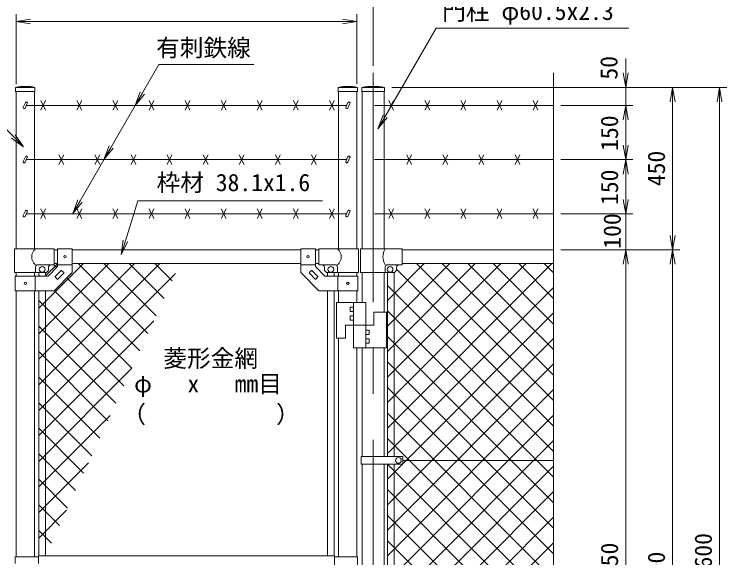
# Model space of a CAD drawing. Units: millimetres, scale not verified. Extents: x -4200 to 4200, y -2970 to 2970.
# Drawn here: x -2539 to -564, y 259 to 1764 of the extents above; entities that cross this region are included whole.
import ezdxf
from ezdxf.enums import TextEntityAlignment as Align

# ---------------------------------------------------------------- set-up
doc = ezdxf.new("R2010")
doc.units = ezdxf.units.MM
doc.header["$LTSCALE"] = 20
doc.linetypes.add('USER1', pattern=[50.8, 31.75, -6.35, 6.35, -6.35])
for name, color, linetype, lineweight in [('0-0_D-STR-TXT', 7, 'Continuous', 9), ('0-4_D-BMK', 2, 'USER1', 13), ('0-5_D-STR1', 1, 'Continuous', 18), ('0-8_D-STR3', 3, 'Continuous', 13), ('0-9_D-STR-DIM', 7, 'Continuous', 9), ('0-A_0', 7, 'Continuous', 9), ('0-B_D-STR2', 7, 'Continuous', 9)]:
    doc.layers.add(name, color=color, linetype=linetype, lineweight=lineweight)
doc.styles.add('ＭＳ ゴシック', font='')
doc.styles.get('ＭＳ ゴシック').set_extended_font_data('MS Gothic')

# ---------------------------------------------------------------- blocks, each defined once
blk = doc.blocks.new('_Open')
at = {"layer": '0-A_0'}
blk.add_line((-20, 3.33), (0, 0), dxfattribs=at)
blk.add_lwpolyline([(-20, -3.33), (0, 0), (-20, 0)], dxfattribs=at)
blk = doc.blocks.new('MLeader8')
at = {"layer": '0-0_D-STR-TXT'}
blk.add_line((-2350.87, 1243.48), (-2376.64, 1212.17), dxfattribs=at)
for points in [[(-2356.64, 1246.81), (-2138.31, 1624.98), (-1882.1, 1624.98), (-1874.9, 1624.98)], [(-2362.42, 1250.14), (-2376.64, 1212.17), (-2356.64, 1246.81)]]:
    blk.add_lwpolyline(points, dxfattribs=at)
blk = doc.blocks.new('MLeader9')
at = {"layer": '0-0_D-STR-TXT'}
blk.add_line((-2536.78, 1430.15), (-2513.21, 1397.16), dxfattribs=at)
for points in [[(-2541.49, 1425.44), (-2766.16, 1650.11), (-3288.23, 1650.11), (-3295.43, 1650.11)], [(-2546.21, 1420.73), (-2513.21, 1397.16), (-2541.49, 1425.44)]]:
    blk.add_lwpolyline(points, dxfattribs=at)
blk = doc.blocks.new('MLeader10')
at = {"layer": '0-0_D-STR-TXT'}
blk.add_line((-1505.31, 1477.62), (-1531.08, 1446.31), dxfattribs=at)
for points in [[(-1511.08, 1480.95), (-1369.94, 1725.42), (-842.86, 1725.42), (-835.66, 1725.42)], [(-1516.85, 1484.28), (-1531.08, 1446.31), (-1511.08, 1480.95)]]:
    blk.add_lwpolyline(points, dxfattribs=at)

msp = doc.modelspace()

# ---------------------------------------------------------------- linework, layer by layer
at = {"layer": '0-0_D-STR-TXT'}
msp.add_lwpolyline([(-1684.26, 1247.04), (-2196.32, 1247.04), (-2241.68, 1100.08)], dxfattribs=at)
at = {"layer": '0-4_D-BMK'}
msp.add_line((-1544.32, 1601.52), (-1544.32, -1068.63), dxfattribs=at)
at = {"layer": '0-5_D-STR1'}
for p, q in [((-2482.07, 1561.37), (-2535.27, 1561.37)), ((-2535.27, 1550.37), (-2535.27, 1561.37)), ((-2482.07, 1550.37), (-2482.07, 1561.37)), ((-1641.07, 1561.37), (-1587.87, 1561.37)), ((-1641.07, 1550.37), (-1641.07, 1561.37)), ((-1587.87, 1550.37), (-1587.87, 1561.37)), ((-1512.87, 1561.37), (-1575.77, 1561.37)), ((-1575.77, 1561.37), (-1575.77, 1550.37)), ((-1512.87, 1550.37), (-1512.87, 1561.37)), ((-2482.07, 1550.37), (-2535.27, 1550.37)), ((-2534.07, 1550.37), (-2534.07, 1114.37)), ((-2483.27, 1550.37), (-2483.27, 1114.37)), ((-1641.07, 1550.37), (-1587.87, 1550.37)), ((-1639.87, 1550.37), (-1639.87, 1114.37)), ((-1589.07, 1550.37), (-1589.07, 1114.37)), ((-1512.87, 1550.37), (-1575.77, 1550.37)), ((-1574.57, 1550.37), (-1574.57, 1114.37)), ((-1514.07, 1550.37), (-1514.07, 1114.37)), ((-2428.67, 1111.37), (-2418.67, 1111.37)), ((-2378.67, 1111.37), (-1744.47, 1111.37)), ((-1704.47, 1111.37), (-1694.47, 1111.37)), ((-1464.32, 1111.37), (-1044.32, 1111.37)), ((-2428.67, 1073.37), (-2418.67, 1073.37)), ((-2378.67, 1073.37), (-1744.47, 1073.37)), ((-1704.47, 1073.37), (-1694.47, 1073.37)), ((-1464.32, 1073.37), (-1044.32, 1073.37)), ((-2534.07, 1048.37), (-2534.07, 1038.37)), ((-2483.27, 1048.37), (-2483.27, 1038.37)), ((-1639.87, 1048.37), (-1639.87, 1038.37)), ((-1589.07, 1048.37), (-1589.07, 1038.37)), ((-1574.57, 1048.37), (-1574.57, 965.87)), ((-1514.07, 1048.37), (-1514.07, 938.87)), ((-2534.07, 998.37), (-2534.07, 261.37)), ((-2483.27, 998.37), (-2483.27, 261.37)), ((-1639.87, 998.37), (-1639.87, 965.87)), ((-1589.07, 998.37), (-1589.07, 965.87)), ((-1639.87, 866.87), (-1639.87, 261.37)), ((-1589.07, 839.87), (-1589.07, 261.37)), ((-1574.57, 839.87), (-1574.57, 538.87)), ((-1514.07, 839.87), (-1514.07, 538.87)), ((-1574.57, 517.87), (-1574.57, -45.13)), ((-1514.07, 517.87), (-1514.07, -45.13))]:
    msp.add_line(p, q, dxfattribs=at)
for centre, radius, start, end in [((-2508.67, 1444.94), 119.43, 77.13052, 102.86948), ((-1614.47, 1444.94), 119.43, 77.13052, 102.86948), ((-1544.32, 1398.02), 166.35, 79.10214, 100.89786)]:
    msp.add_arc(centre, radius, start, end, dxfattribs=at)
at = {"layer": '0-8_D-STR3'}
for p, q in [((-2465.38, 1524.78), (-2451.96, 1497.95)), ((-2465.38, 1497.95), (-2451.96, 1524.78)), ((-2365.38, 1524.78), (-2351.96, 1497.95)), ((-2365.38, 1497.95), (-2351.96, 1524.78)), ((-2265.38, 1524.78), (-2251.96, 1497.95)), ((-2265.38, 1497.95), (-2251.96, 1524.78)), ((-2165.38, 1524.78), (-2151.96, 1497.95)), ((-2165.38, 1497.95), (-2151.96, 1524.78)), ((-2065.38, 1524.78), (-2051.96, 1497.95)), ((-2065.38, 1497.95), (-2051.96, 1524.78)), ((-1965.38, 1524.78), (-1951.96, 1497.95)), ((-1965.38, 1497.95), (-1951.96, 1524.78)), ((-1865.38, 1524.78), (-1851.96, 1497.95)), ((-1865.38, 1497.95), (-1851.96, 1524.78)), ((-1765.38, 1524.78), (-1751.96, 1497.95)), ((-1765.38, 1497.95), (-1751.96, 1524.78)), ((-1665.38, 1524.78), (-1651.96, 1497.95)), ((-1665.38, 1497.95), (-1651.96, 1524.78)), ((-1501.03, 1524.78), (-1487.61, 1497.95)), ((-1501.03, 1497.95), (-1487.61, 1524.78)), ((-1401.03, 1524.78), (-1387.61, 1497.95)), ((-1401.03, 1497.95), (-1387.61, 1524.78)), ((-1301.03, 1524.78), (-1287.61, 1497.95)), ((-1301.03, 1497.95), (-1287.61, 1524.78)), ((-1201.03, 1524.78), (-1187.61, 1497.95)), ((-1201.03, 1497.95), (-1187.61, 1524.78)), ((-1101.03, 1524.78), (-1087.61, 1497.95)), ((-1101.03, 1497.95), (-1087.61, 1524.78)), ((-2508.24, 1519.4), (-2514.19, 1506.64)), ((-2502.8, 1516.86), (-2508.75, 1504.1)), ((-1617.78, 1511.37), (-2505.36, 1511.37)), ((-1614.04, 1519.4), (-1619.99, 1506.64)), ((-1608.6, 1516.86), (-1614.55, 1504.1)), ((-1044.32, 1511.37), (-1541.01, 1511.37)), ((-2508.24, 1369.4), (-2514.19, 1356.64)), ((-2502.8, 1366.86), (-2508.75, 1354.1)), ((-2415.38, 1374.78), (-2401.96, 1347.95)), ((-2415.38, 1347.95), (-2401.96, 1374.78)), ((-2315.38, 1374.78), (-2301.96, 1347.95)), ((-2315.38, 1347.95), (-2301.96, 1374.78)), ((-2215.38, 1374.78), (-2201.96, 1347.95)), ((-2215.38, 1347.95), (-2201.96, 1374.78)), ((-2115.38, 1374.78), (-2101.96, 1347.95)), ((-2115.38, 1347.95), (-2101.96, 1374.78)), ((-2015.38, 1374.78), (-2001.96, 1347.95)), ((-2015.38, 1347.95), (-2001.96, 1374.78)), ((-1915.38, 1374.78), (-1901.96, 1347.95)), ((-1915.38, 1347.95), (-1901.96, 1374.78)), ((-1815.38, 1374.78), (-1801.96, 1347.95)), ((-1815.38, 1347.95), (-1801.96, 1374.78)), ((-1715.38, 1374.78), (-1701.96, 1347.95)), ((-1715.38, 1347.95), (-1701.96, 1374.78)), ((-1614.04, 1369.4), (-1619.99, 1356.64)), ((-1608.6, 1366.86), (-1614.55, 1354.1)), ((-1451.03, 1374.78), (-1437.61, 1347.95)), ((-1451.03, 1347.95), (-1437.61, 1374.78)), ((-1351.03, 1374.78), (-1337.61, 1347.95)), ((-1351.03, 1347.95), (-1337.61, 1374.78)), ((-1251.03, 1374.78), (-1237.61, 1347.95)), ((-1251.03, 1347.95), (-1237.61, 1374.78)), ((-1151.03, 1374.78), (-1137.61, 1347.95)), ((-1151.03, 1347.95), (-1137.61, 1374.78)), ((-1617.78, 1361.37), (-2505.36, 1361.37)), ((-1044.32, 1361.37), (-1541.01, 1361.37)), ((-2465.38, 1224.78), (-2451.96, 1197.95)), ((-2465.38, 1197.95), (-2451.96, 1224.78)), ((-2365.38, 1224.78), (-2351.96, 1197.95)), ((-2365.38, 1197.95), (-2351.96, 1224.78)), ((-2265.38, 1224.78), (-2251.96, 1197.95)), ((-2265.38, 1197.95), (-2251.96, 1224.78)), ((-2165.38, 1224.78), (-2151.96, 1197.95)), ((-2165.38, 1197.95), (-2151.96, 1224.78)), ((-2065.38, 1224.78), (-2051.96, 1197.95)), ((-2065.38, 1197.95), (-2051.96, 1224.78)), ((-1965.38, 1224.78), (-1951.96, 1197.95)), ((-1965.38, 1197.95), (-1951.96, 1224.78)), ((-1865.38, 1224.78), (-1851.96, 1197.95)), ((-1865.38, 1197.95), (-1851.96, 1224.78)), ((-1765.38, 1224.78), (-1751.96, 1197.95)), ((-1765.38, 1197.95), (-1751.96, 1224.78)), ((-1665.38, 1224.78), (-1651.96, 1197.95)), ((-1665.38, 1197.95), (-1651.96, 1224.78)), ((-1501.03, 1224.78), (-1487.61, 1197.95)), ((-1501.03, 1197.95), (-1487.61, 1224.78)), ((-1401.03, 1224.78), (-1387.61, 1197.95)), ((-1401.03, 1197.95), (-1387.61, 1224.78)), ((-1301.03, 1224.78), (-1287.61, 1197.95)), ((-1301.03, 1197.95), (-1287.61, 1224.78)), ((-1201.03, 1224.78), (-1187.61, 1197.95)), ((-1201.03, 1197.95), (-1187.61, 1224.78)), ((-1101.03, 1224.78), (-1087.61, 1197.95)), ((-1101.03, 1197.95), (-1087.61, 1224.78)), ((-2508.24, 1219.4), (-2514.19, 1206.64)), ((-2502.8, 1216.86), (-2508.75, 1204.1)), ((-1617.78, 1211.37), (-2505.36, 1211.37)), ((-1614.04, 1219.4), (-1619.99, 1206.64)), ((-1608.6, 1216.86), (-1614.55, 1204.1)), ((-1044.32, 1211.37), (-1541.01, 1211.37)), ((-2428.67, 1114.37), (-2538.62, 1114.37)), ((-2538.62, 1114.37), (-2538.62, 1048.37)), ((-2428.67, 1070.37), (-2428.67, 1114.37)), ((-2418.67, 1114.62), (-2418.67, 1064.94)), ((-2418.67, 1114.62), (-2378.67, 1114.62)), ((-2378.67, 1114.62), (-2378.67, 1048.37)), ((-1744.47, 1114.62), (-1744.47, 1048.37)), ((-1704.47, 1114.62), (-1744.47, 1114.62)), ((-1704.47, 1114.62), (-1704.47, 1064.94)), ((-1694.47, 1114.37), (-1584.52, 1114.37)), ((-1694.47, 1070.37), (-1694.47, 1114.37)), ((-1584.52, 1114.37), (-1584.52, 1048.37)), ((-1579.02, 1114.37), (-1464.32, 1114.37)), ((-1579.02, 1048.37), (-1579.02, 1114.37)), ((-1464.32, 1070.37), (-1464.32, 1114.37)), ((-2428.67, 1070.37), (-2473.12, 1070.37)), ((-2418.67, 1070.12), (-2378.67, 1070.12)), ((-1704.47, 1070.12), (-1744.47, 1070.12)), ((-1694.47, 1070.37), (-1650.02, 1070.37)), ((-1503.92, 1070.37), (-1464.32, 1070.37)), ((-2538.62, 1048.37), (-2453.67, 1048.37)), ((-2480.12, 1048.37), (-2480.12, 1063.37)), ((-2471.17, 1048.37), (-2471.17, 1038.37)), ((-2452.17, 1048.37), (-2452.17, 1038.37)), ((-2445.24, 1038.37), (-2418.67, 1064.94)), ((-2443.67, 1058.37), (-2443.67, 1063.37)), ((-2425.34, 1037.77), (-2409.08, 1054.03)), ((-2418.27, 1030.7), (-2402, 1046.96)), ((-2407.66, 1054.03), (-2402, 1048.38)), ((-1715.48, 1054.03), (-1721.14, 1048.38)), ((-1704.88, 1030.7), (-1721.14, 1046.96)), ((-1697.8, 1037.77), (-1714.07, 1054.03)), ((-1677.9, 1038.37), (-1704.47, 1064.94)), ((-1679.47, 1058.37), (-1679.47, 1063.37)), ((-1670.97, 1048.37), (-1670.97, 1038.37)), ((-1584.52, 1048.37), (-1669.47, 1048.37)), ((-1651.97, 1048.37), (-1651.97, 1038.37)), ((-1643.02, 1048.37), (-1643.02, 1063.37)), ((-1579.02, 1048.37), (-1489.32, 1048.37)), ((-1510.92, 1048.37), (-1510.92, 1063.37)), ((-1504.82, 1048.37), (-1504.82, 538.87)), ((-1485.82, 1049), (-1485.82, 538.87)), ((-1479.32, 1058.37), (-1479.32, 1063.37)), ((-2536.37, 1038.37), (-2445.24, 1038.37)), ((-2536.37, 1038.37), (-2536.37, 998.37)), ((-2480.97, 1038.37), (-2480.97, 998.37)), ((-2425.34, 1036.36), (-2419.68, 1030.7)), ((-1697.8, 1036.36), (-1703.46, 1030.7)), ((-1586.77, 1038.37), (-1677.9, 1038.37)), ((-1642.17, 1038.37), (-1642.17, 998.37)), ((-1586.77, 1038.37), (-1586.77, 998.37)), ((-2471.17, 998.37), (-2471.17, 263.87)), ((-2452.17, 998.37), (-2452.17, 263.87)), ((-1670.97, 998.37), (-1670.97, 263.87)), ((-1651.97, 998.37), (-1651.97, 263.87)), ((-1564.57, 965.87), (-1645.57, 965.87)), ((-1645.57, 965.87), (-1645.57, 866.87)), ((-1608.07, 952.37), (-1608.07, 940.37)), ((-1598.57, 952.37), (-1608.07, 952.37)), ((-1598.57, 965.87), (-1598.57, 839.87)), ((-1564.57, 965.87), (-1564.57, 839.87)), ((-1598.57, 940.37), (-1608.07, 940.37)), ((-1608.07, 928.37), (-1608.07, 916.37)), ((-1598.57, 928.37), (-1608.07, 928.37)), ((-1507.57, 938.87), (-1542.57, 938.87)), ((-1542.57, 938.87), (-1542.57, 902.87)), ((-1507.57, 938.87), (-1507.57, 839.87)), ((-1598.57, 916.37), (-1608.07, 916.37)), ((-1542.57, 902.87), (-1620.57, 902.87)), ((-1620.57, 902.87), (-1620.57, 866.87)), ((-1564.57, 889.37), (-1555.07, 889.37)), ((-1555.07, 877.37), (-1555.07, 889.37)), ((-1564.57, 877.37), (-1555.07, 877.37)), ((-1620.57, 866.87), (-1645.57, 866.87)), ((-1564.57, 865.37), (-1555.07, 865.37)), ((-1564.57, 853.37), (-1555.07, 853.37)), ((-1555.07, 853.37), (-1555.07, 865.37)), ((-1507.57, 839.87), (-1598.57, 839.87)), ((-1577.12, 517.87), (-1577.12, 538.87)), ((-1462.33, 538.87), (-1577.12, 538.87)), ((-1462.33, 517.87), (-1462.33, 538.87)), ((-1462.33, 517.87), (-1577.12, 517.87)), ((-1504.82, 517.87), (-1504.82, -45.13)), ((-1485.82, 517.87), (-1485.82, -45.13)), ((-1462.33, 528.37), (-1044.32, 528.37)), ((-2536.17, 261.37), (-2536.17, 242.87)), ((-2471.57, 261.37), (-2536.17, 261.37)), ((-2471.57, 263.87), (-1651.57, 263.87)), ((-2471.57, 263.87), (-2471.57, 242.87)), ((-1651.57, 263.87), (-1651.57, 208.87)), ((-1651.57, 261.37), (-1587.47, 261.37)), ((-1587.47, 261.37), (-1587.47, 211.37))]:
    msp.add_line(p, q, dxfattribs=at)
for points in [[(-2536.37, 998.37), (-2428.67, 998.37), (-2378.67, 1048.37)], [(-1586.77, 998.37), (-1694.47, 998.37), (-1744.47, 1048.37)]]:
    msp.add_lwpolyline(points, dxfattribs=at)
for centre, radius in [((-2398.67, 1092.37), 3.25), ((-1724.47, 1092.37), 3.25), ((-2461.67, 1057.37), 8), ((-1661.47, 1057.37), 8), ((-1497.32, 1057.37), 8), ((-2508.67, 1018.37), 3.25), ((-1614.47, 1018.37), 3.25), ((-1474.33, 528.37), 8)]:
    msp.add_circle(centre, radius, dxfattribs=at)
for centre, radius, start, end in [((-2505.52, 1518.13), 3, 334.99524, 154.99707), ((-1611.32, 1518.13), 3, 334.99524, 154.99707), ((-2511.47, 1505.37), 3, 154.99707, 334.99524), ((-1617.27, 1505.37), 3, 154.99707, 334.99524), ((-2505.52, 1368.13), 3, 334.99524, 154.99707), ((-1611.32, 1368.13), 3, 334.99524, 154.99707), ((-2511.47, 1355.37), 3, 154.99707, 334.99524), ((-1617.27, 1355.37), 3, 154.99707, 334.99524), ((-2511.47, 1205.37), 3, 154.99707, 334.99524), ((-2505.52, 1218.13), 3, 334.99524, 154.99707), ((-1617.27, 1205.37), 3, 154.99707, 334.99524), ((-1611.32, 1218.13), 3, 334.99524, 154.99707), ((-2461.93, 1092.37), 28.55, 129.59418, 230.40582), ((-1661.22, 1092.37), 28.55, 309.59418, 50.40582), ((-1476.71, 1092.37), 40.68, 147.25964, 212.74036), ((-2473.12, 1063.37), 7, 90, 180), ((-2436.67, 1063.37), 7, 90, 180), ((-1686.47, 1063.37), 7, 0, 90), ((-1650.02, 1063.37), 7, 0, 90), ((-1503.92, 1063.37), 7, 90, 180), ((-1472.32, 1063.37), 7, 90, 180), ((-2453.67, 1058.37), 10, 270, 0), ((-2408.37, 1053.33), 1, 45, 135), ((-2402.71, 1047.67), 1, 315, 45), ((-1720.43, 1047.67), 1, 135, 225), ((-1714.78, 1053.33), 1, 45, 135), ((-1669.47, 1058.37), 10, 180, 270), ((-1489.32, 1058.37), 10, 270, 0), ((-2424.63, 1037.06), 1, 135, 225), ((-2418.98, 1031.41), 1, 225, 315), ((-1704.17, 1031.41), 1, 225, 315), ((-1698.51, 1037.06), 1, 315, 45)]:
    msp.add_arc(centre, radius, start, end, dxfattribs=at)
at = {"layer": '0-9_D-STR-DIM'}
for p, q in [((-1544.32, 1621.52), (-1544.32, 1894.03)), ((-2534.07, 1570.37), (-2534.07, 1764.03)), ((-1589.07, 1570.37), (-1589.07, 1764.03)), ((-2494.07, 1744.03), (-1629.07, 1744.03)), ((-844.32, 1601.37), (-844.32, 1641.37)), ((-1044.32, 1601.52), (-1044.32, 215.59)), ((-1492.87, 1561.37), (-824.32, 1561.37)), ((-1492.87, 1561.37), (-694.32, 1561.37)), ((-1472.87, 1561.37), (-564.32, 1561.37)), ((-844.32, 1511.37), (-844.32, 1561.37)), ((-714.32, 1151.37), (-714.32, 1521.37)), ((-584.32, 1521.37), (-584.32, -998.63)), ((-1024.32, 1511.37), (-824.32, 1511.37)), ((-1024.32, 1511.37), (-824.32, 1511.37)), ((-844.32, 1401.37), (-844.32, 1471.37)), ((-844.32, 1471.37), (-844.32, 1431.37)), ((-1024.32, 1361.37), (-824.32, 1361.37)), ((-1024.32, 1361.37), (-824.32, 1361.37)), ((-844.32, 1251.37), (-844.32, 1321.37)), ((-844.32, 1251.37), (-844.32, 1291.37)), ((-1024.32, 1211.37), (-824.32, 1211.37)), ((-1004.32, 1211.37), (-824.32, 1211.37)), ((-844.32, 1111.37), (-844.32, 1211.37)), ((-1024.32, 1111.37), (-824.32, 1111.37)), ((-1024.32, 1111.37), (-694.32, 1111.37)), ((-1004.32, 1111.37), (-824.32, 1111.37)), ((-1004.32, 1111.37), (-694.32, 1111.37)), ((-844.32, 1071.37), (-844.32, -598.63)), ((-844.32, 1071.37), (-844.32, 1031.37)), ((-714.32, 1071.37), (-714.32, -648.63))]:
    msp.add_line(p, q, dxfattribs=at)
at = {"layer": '0-B_D-STR2'}
for p, q in [((-2471.17, 808.22), (-2206.02, 1073.37)), ((-2471.17, 737.51), (-2135.31, 1073.37)), ((-2471.17, 878.93), (-2276.74, 1073.37)), ((-2471.17, 949.64), (-2347.45, 1073.37)), ((-2453.16, 1038.37), (-2418.16, 1073.37)), ((-2421.21, 1062.4), (-2429.18, 1070.37)), ((-2168.3, 880.19), (-2361.47, 1073.37)), ((-2146, 928.61), (-2290.76, 1073.37)), ((-2123.7, 977.02), (-2220.05, 1073.37)), ((-2101.4, 1025.43), (-2149.34, 1073.37)), ((-1504.82, 971.19), (-1402.64, 1073.37)), ((-1504.82, 900.48), (-1331.93, 1073.37)), ((-1504.82, 829.77), (-1261.22, 1073.37)), ((-1504.82, 759.06), (-1190.51, 1073.37)), ((-1504.82, 688.35), (-1119.8, 1073.37)), ((-1504.82, 617.64), (-1049.09, 1073.37)), ((-1044.32, 693.91), (-1423.78, 1073.37)), ((-1044.32, 764.62), (-1353.06, 1073.37)), ((-1044.32, 835.34), (-1282.35, 1073.37)), ((-1044.32, 906.05), (-1211.64, 1073.37)), ((-1044.32, 976.76), (-1140.93, 1073.37)), ((-1044.32, 1047.47), (-1070.22, 1073.37)), ((-1044.32, 623.2), (-1479.32, 1058.2)), ((-2471.17, 666.8), (-2091.89, 1046.08)), ((-2467.89, 1038.37), (-2471.17, 1041.65)), ((-2190.6, 831.78), (-2392.93, 1034.11)), ((-1044.32, 552.49), (-1504.82, 1012.99)), ((-1504.82, 546.93), (-1044.32, 1007.43)), ((-2212.89, 783.37), (-2428.28, 998.76)), ((-2235.19, 734.96), (-2471.17, 970.94)), ((-1044.32, 481.78), (-1504.82, 942.28)), ((-1462.33, 518.71), (-1044.32, 936.71)), ((-2470.39, 596.87), (-2152.27, 914.99)), ((-2257.49, 686.54), (-2471.17, 900.23)), ((-1044.32, 411.07), (-1504.82, 871.57)), ((-1504.82, 405.5), (-1044.32, 866)), ((-2279.79, 638.13), (-2471.17, 829.51)), ((-1044.32, 340.36), (-1504.82, 800.86)), ((-1504.82, 334.79), (-1044.32, 795.29)), ((-2471.17, 525.38), (-2212.65, 783.9)), ((-2302.09, 589.72), (-2471.17, 758.8)), ((-1044.32, 269.65), (-1504.82, 730.15)), ((-1504.82, 264.08), (-1044.32, 724.58)), ((-2324.39, 541.31), (-2471.17, 688.09)), ((-2471.17, 454.67), (-2273.03, 652.81)), ((-1037.73, 192.34), (-1504.82, 659.44)), ((-1504.82, 193.37), (-1044.32, 653.87)), ((-2346.68, 492.89), (-2471.17, 617.38)), ((-1044.32, 128.23), (-1504.82, 588.73)), ((-1504.82, 122.66), (-1044.32, 583.16)), ((-2368.98, 444.48), (-2471.17, 546.67)), ((-2471.17, 383.96), (-2333.41, 521.72)), ((-1044.32, 57.52), (-1504.82, 518.02)), ((-1504.82, 476.21), (-1463.17, 517.87)), ((-1504.82, 51.95), (-1044.32, 512.45)), ((-2391.28, 396.07), (-2471.17, 475.96)), ((-1044.32, -13.19), (-1504.82, 447.31)), ((-1504.82, -18.76), (-1044.32, 441.74)), ((-2413.58, 347.66), (-2471.17, 405.25)), ((-2471.17, 313.25), (-2393.78, 390.63)), ((-1044.32, -83.9), (-1504.29, 376.07)), ((-1462.33, -46.98), (-1044.32, 371.03)), ((-2435.88, 299.25), (-2471.17, 334.54)), ((-1044.32, -154.61), (-1504.82, 305.89)), ((-1504.82, -160.18), (-1044.32, 300.32))]:
    msp.add_line(p, q, dxfattribs=at)

# ---------------------------------------------------------------- block references
at = {"layer": '0-0_D-STR-TXT'}
for name in ['MLeader10', 'MLeader9', 'MLeader8']:
    msp.add_blockref(name, (0, 0), dxfattribs=at)
at = {"layer": '0-0_D-STR-TXT', "xscale": 2, "yscale": 2, "rotation": 252.84683}
msp.add_blockref('_Open', (-2242.27, 1098.17), dxfattribs=at)
at = {"layer": '0-9_D-STR-DIM', "xscale": 2, "yscale": 2}
for p, rotation in [((-2534.07, 1744.03), 180), ((-844.32, 1561.37), 270), ((-714.32, 1561.37), 90), ((-584.32, 1561.37), 90), ((-2203.9, 1511.37), 240), ((-844.32, 1511.37), 90), ((-844.32, 1511.37), 90), ((-2290.51, 1361.37), 240), ((-844.32, 1361.37), 270), ((-844.32, 1361.37), 90), ((-844.32, 1211.37), 270), ((-844.32, 1211.37), 270), ((-714.32, 1111.37), 270), ((-844.32, 1111.37), 90), ((-844.32, 1111.37), 90), ((-714.32, 1111.37), 90)]:
    msp.add_blockref('_Open', p, dxfattribs=dict(at, rotation=rotation))
msp.add_blockref('_Open', (-1589.07, 1744.03), dxfattribs=at)

# ---------------------------------------------------------------- texts
at = {"layer": '0-0_D-STR-TXT', "style": 'ＭＳ ゴシック'}
for s, p in [('門柱 φ60.5x2.3', (-1352.89, 1733.79)), ('有刺鉄線', (-2145.67, 1632.65)), ('枠材 38.1x1.6', (-2144.38, 1259.63)), ('菱形金網', (-2125.73, 772.56)), ('φ   x   mm目', (-2206.95, 702.12)), ('（\u3000\u3000   \u3000\u3000）', (-2239.44, 617.65))]:
    msp.add_text(s, height=48.09, dxfattribs=at).set_placement(p, align=Align.BOTTOM_LEFT)
at = {"layer": '0-9_D-STR-DIM', "style": 'ＭＳ ゴシック'}
for s, p in [('50', (-852.63, 1583.01)), ('150', (-851.07, 1385.72)), ('450', (-721.07, 1287.87)), ('150', (-851.07, 1235.72)), ('100', (-843.56, 1114.53)), ('2600', (-591.07, 196.12)), ('1750', (-851.07, 169.47)), ('1800', (-721.07, 144.47))]:
    msp.add_text(s, height=48.09, rotation=90, dxfattribs=at).set_placement(p, align=Align.BOTTOM_LEFT)

doc.saveas('drawing.dxf')
